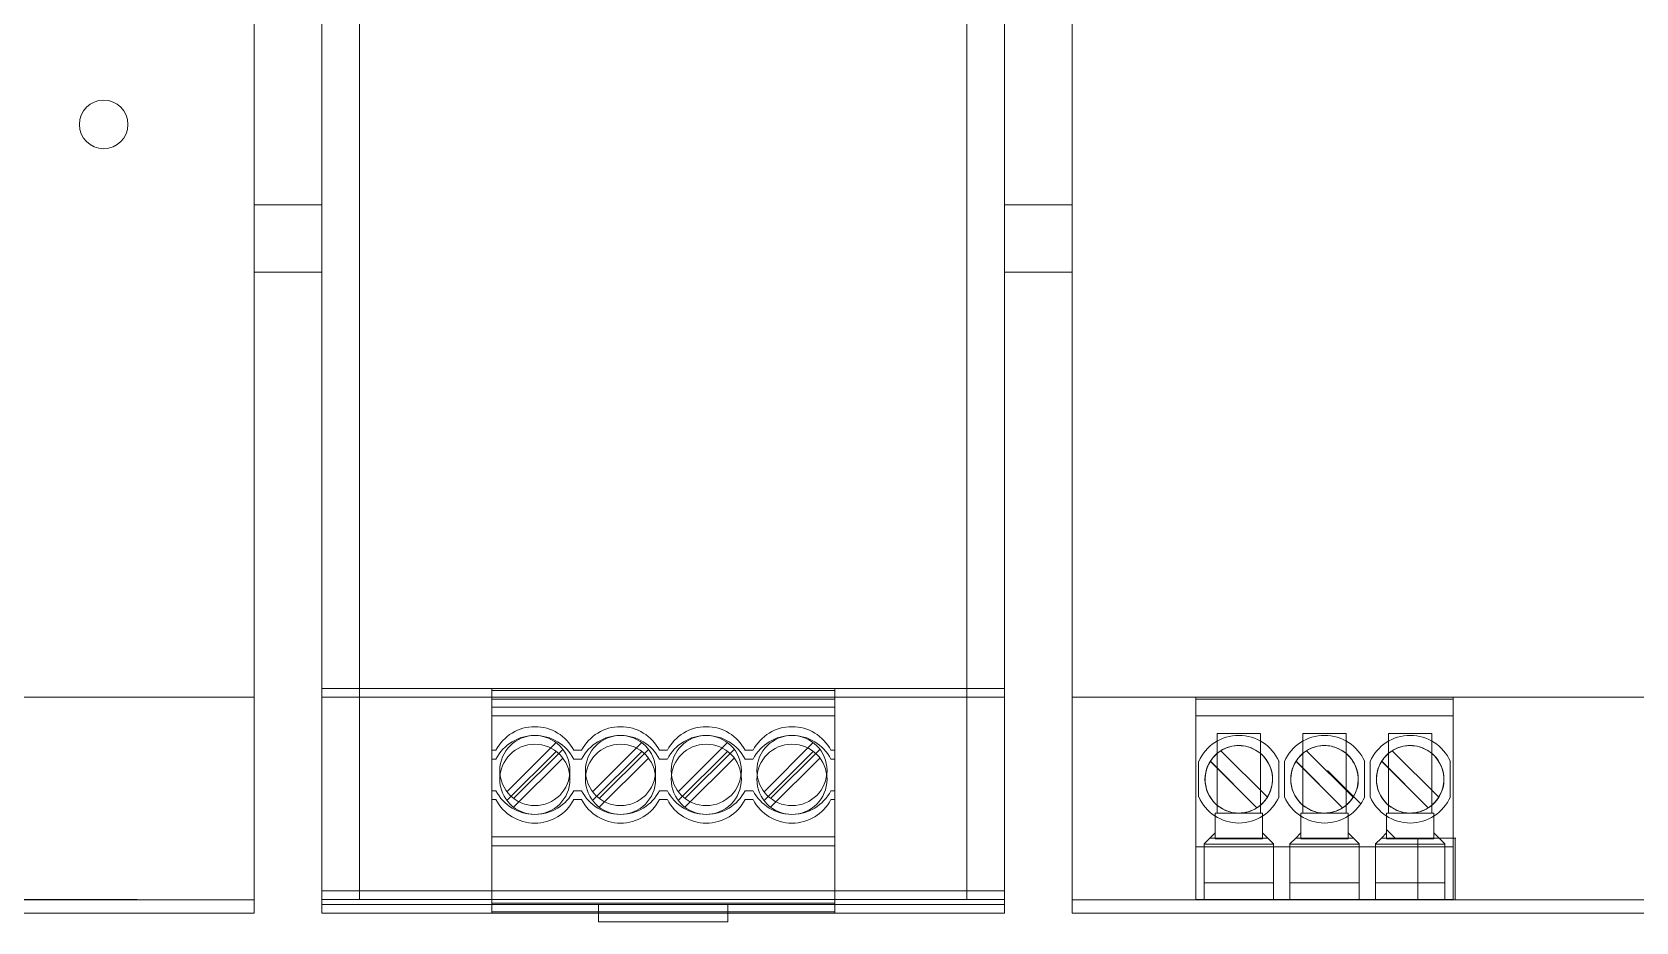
# Model space of a CAD drawing. Header units: millimetres. Extents: x 1359 to 3577, y 1333 to 3557.
# Drawn here: x 1693.1 to 1812, y 3145.9 to 3211.9 of the extents above; entities that cross this region are included whole.
import ezdxf

# ---------------------------------------------------------------- set-up
doc = ezdxf.new("R2010")
doc.units = ezdxf.units.MM
doc.layers.add('000-PI-Oprema', color=30, linetype='Continuous', lineweight=5)
doc.layers.add('000-SI-Oprema', color=30, linetype='Continuous', lineweight=0)
doc.layers.add('002-PI-Kabelska kanalica', color=150, linetype='Continuous')

# ---------------------------------------------------------------- blocks, each defined once
blk = doc.blocks.new('QUINT_DIODE')
at = {"layer": '000-PI-Oprema', "color": 0, "linetype": 'ByBlock', "lineweight": 0}
for p, q in [((-47.8, 1.65), (-47.8, 129.65)), ((-2.8, 1.65), (-2.8, 129.65)), ((-47.8, 1), (-47.8, 129)), ((-2.8, 1), (-2.8, 129)), ((-50.6, 120.65), (-50.6, 16.65)), ((0, 16.65), (0, 120.65)), ((0, 16.65), (0, 120.65)), ((-50.6, 120), (-50.6, 16)), ((0, 16), (0, 120)), ((-50.6, 16.65), (-50.6, 16.65)), ((0, 16.65), (-50.6, 16.65)), ((-50.6, 16.65), (-50.6, 16.65)), ((-50.6, 16.65), (-50.6, 0.65)), ((-37.99, 16.65), (-37.99, 16.65)), ((-37.99, 16.65), (-37.99, 16.5)), ((-12.59, 16.65), (-12.59, 16.65)), ((-12.59, 16.65), (-12.59, 16.5)), ((0, 16.65), (0, 16.65)), ((0, 0.65), (0, 16.65)), ((0, 16.65), (0, 16.65)), ((0, 0.65), (0, 16.65)), ((0, 16), (-50.6, 16)), ((-50.6, 16), (-50.6, 16)), ((-50.6, 16), (-50.6, 0)), ((-37.99, 16.5), (-37.99, 15.27)), ((-37.99, 16.5), (-12.59, 16.5)), ((-37.99, 16), (-37.99, 16)), ((-37.99, 16), (-37.99, 15.85)), ((-37.99, 15.85), (-37.99, 14.62)), ((-37.99, 15.85), (-12.59, 15.85)), ((-12.59, 16.5), (-12.59, 15.27)), ((-12.59, 16), (-12.59, 16)), ((-12.59, 16), (-12.59, 15.85)), ((-12.59, 15.85), (-12.59, 14.62)), ((0, 16), (0, 16)), ((0, 0), (0, 16)), ((-37.99, 15.27), (-37.99, 12.07)), ((-12.59, 15.27), (-37.99, 15.27)), ((-37.99, 14.62), (-37.99, 11.42)), ((-12.59, 14.62), (-37.99, 14.62)), ((-12.59, 15.27), (-12.59, 12.07)), ((-12.59, 14.62), (-12.59, 11.42)), ((-37.99, 12.07), (-37.99, 12.07)), ((-37.99, 12.07), (-37.7, 12.07)), ((-37.99, 12.07), (-37.99, 9.07)), ((-37.7, 12.07), (-37.7, 12.07)), ((-33.24, 12.64), (-36.88, 9)), ((-33.24, 11.99), (-36.88, 8.35)), ((-36.39, 8.5), (-32.75, 12.14)), ((-33.24, 12.64), (-33.24, 12.64)), ((-33.24, 11.99), (-33.24, 11.99)), ((-32.75, 12.14), (-32.75, 12.14)), ((-31.93, 12.07), (-31.93, 12.07)), ((-31.35, 12.07), (-31.93, 12.07)), ((-31.35, 12.07), (-31.35, 12.07)), ((-26.89, 12.64), (-30.53, 9)), ((-26.89, 11.99), (-30.53, 8.35)), ((-30.04, 8.5), (-26.4, 12.14)), ((-26.89, 12.64), (-26.89, 12.64)), ((-26.89, 11.99), (-26.89, 11.99)), ((-26.4, 12.14), (-26.4, 12.14)), ((-25, 12.07), (-25.58, 12.07)), ((-25.58, 12.07), (-25.58, 12.07)), ((-25, 12.07), (-25, 12.07)), ((-20.54, 12.64), (-24.18, 9)), ((-20.54, 11.99), (-24.18, 8.35)), ((-23.69, 8.5), (-20.05, 12.14)), ((-20.54, 12.64), (-20.54, 12.64)), ((-20.54, 11.99), (-20.54, 11.99)), ((-20.05, 12.14), (-20.05, 12.14)), ((-18.65, 12.07), (-19.23, 12.07)), ((-19.23, 12.07), (-19.23, 12.07)), ((-18.65, 12.07), (-18.65, 12.07)), ((-17.83, 9), (-14.19, 12.64)), ((-17.83, 8.35), (-14.19, 11.99)), ((-13.7, 12.14), (-17.34, 8.5)), ((-14.19, 12.64), (-14.19, 12.64)), ((-14.19, 11.99), (-14.19, 11.99)), ((-13.7, 12.14), (-13.7, 12.14)), ((-12.59, 12.07), (-12.88, 12.07)), ((-12.88, 12.07), (-12.88, 12.07)), ((-12.59, 12.07), (-12.59, 12.07)), ((-12.59, 12.07), (-12.59, 9.07)), ((-37.99, 11.42), (-37.99, 11.42)), ((-37.99, 11.42), (-37.7, 11.42)), ((-37.99, 11.42), (-37.99, 8.42)), ((-37.7, 11.42), (-37.7, 11.42)), ((-36.39, 7.85), (-32.75, 11.49)), ((-32.75, 11.49), (-32.75, 11.49)), ((-31.93, 11.42), (-31.93, 11.42)), ((-31.35, 11.42), (-31.93, 11.42)), ((-31.35, 11.42), (-31.35, 11.42)), ((-30.04, 7.85), (-26.4, 11.49)), ((-26.4, 11.49), (-26.4, 11.49)), ((-25, 11.42), (-25.58, 11.42)), ((-25.58, 11.42), (-25.58, 11.42)), ((-25, 11.42), (-25, 11.42)), ((-23.69, 7.85), (-20.05, 11.49)), ((-20.05, 11.49), (-20.05, 11.49)), ((-18.65, 11.42), (-19.23, 11.42)), ((-19.23, 11.42), (-19.23, 11.42)), ((-18.65, 11.42), (-18.65, 11.42)), ((-13.7, 11.49), (-17.34, 7.85)), ((-13.7, 11.49), (-13.7, 11.49)), ((-12.59, 11.42), (-12.88, 11.42)), ((-12.88, 11.42), (-12.88, 11.42)), ((-12.59, 11.42), (-12.59, 11.42)), ((-12.59, 11.42), (-12.59, 8.42)), ((-37.41, 10.57), (-37.41, 10.57)), ((-37.41, 9.92), (-37.41, 9.92)), ((-32.21, 10.57), (-32.21, 10.57)), ((-32.21, 9.92), (-32.21, 9.92)), ((-31.06, 10.57), (-31.06, 10.57)), ((-31.06, 9.92), (-31.06, 9.92)), ((-25.86, 10.57), (-25.86, 10.57)), ((-25.86, 9.92), (-25.86, 9.92)), ((-24.71, 10.57), (-24.71, 10.57)), ((-24.71, 9.92), (-24.71, 9.92)), ((-19.51, 10.57), (-19.51, 10.57)), ((-19.51, 9.92), (-19.51, 9.92)), ((-18.36, 10.57), (-18.36, 10.57)), ((-18.36, 9.92), (-18.36, 9.92)), ((-13.16, 10.57), (-13.16, 10.57)), ((-13.16, 9.92), (-13.16, 9.92)), ((-37.99, 9.07), (-37.99, 5.65)), ((-37.99, 9.07), (-37.99, 9.07)), ((-37.99, 9.07), (-37.7, 9.07)), ((-37.99, 8.42), (-37.99, 5)), ((-37.99, 8.42), (-37.99, 8.42)), ((-37.99, 8.42), (-37.7, 8.42)), ((-37.7, 9.07), (-37.7, 9.07)), ((-37.7, 8.42), (-37.7, 8.42)), ((-36.88, 9), (-36.88, 9)), ((-36.88, 8.35), (-36.88, 8.35)), ((-36.39, 8.5), (-36.39, 8.5)), ((-31.93, 9.07), (-31.93, 9.07)), ((-31.35, 9.07), (-31.93, 9.07)), ((-31.93, 8.42), (-31.93, 8.42)), ((-31.35, 8.42), (-31.93, 8.42)), ((-31.35, 9.07), (-31.35, 9.07)), ((-31.35, 8.42), (-31.35, 8.42)), ((-30.53, 9), (-30.53, 9)), ((-30.53, 8.35), (-30.53, 8.35)), ((-30.04, 8.5), (-30.04, 8.5)), ((-25, 9.07), (-25.58, 9.07)), ((-25.58, 9.07), (-25.58, 9.07)), ((-25, 8.42), (-25.58, 8.42)), ((-25.58, 8.42), (-25.58, 8.42)), ((-25, 9.07), (-25, 9.07)), ((-25, 8.42), (-25, 8.42)), ((-24.18, 9), (-24.18, 9)), ((-24.18, 8.35), (-24.18, 8.35)), ((-23.69, 8.5), (-23.69, 8.5)), ((-18.65, 9.07), (-19.23, 9.07)), ((-19.23, 9.07), (-19.23, 9.07)), ((-18.65, 8.42), (-19.23, 8.42)), ((-19.23, 8.42), (-19.23, 8.42)), ((-18.65, 9.07), (-18.65, 9.07)), ((-18.65, 8.42), (-18.65, 8.42)), ((-17.83, 9), (-17.83, 9)), ((-17.83, 8.35), (-17.83, 8.35)), ((-17.34, 8.5), (-17.34, 8.5)), ((-12.59, 9.07), (-12.88, 9.07)), ((-12.88, 9.07), (-12.88, 9.07)), ((-12.59, 8.42), (-12.88, 8.42)), ((-12.88, 8.42), (-12.88, 8.42)), ((-12.59, 9.07), (-12.59, 9.07)), ((-12.59, 9.07), (-12.59, 5.65)), ((-12.59, 8.42), (-12.59, 8.42)), ((-12.59, 8.42), (-12.59, 5)), ((-36.39, 7.85), (-36.39, 7.85)), ((-30.04, 7.85), (-30.04, 7.85)), ((-23.69, 7.85), (-23.69, 7.85)), ((-17.34, 7.85), (-17.34, 7.85)), ((-37.99, 5.65), (-37.99, 0.75)), ((-37.99, 5.65), (-37.99, 5.65)), ((-37.99, 5.65), (-12.59, 5.65)), ((-37.99, 5), (-37.99, 0.1)), ((-37.99, 5), (-37.99, 5)), ((-37.99, 5), (-12.59, 5)), ((-37.51, 5.65), (-37.51, 5.65)), ((-37.51, 5), (-37.51, 5)), ((-32.11, 5.65), (-32.11, 5.65)), ((-32.11, 5), (-32.11, 5)), ((-31.16, 5.65), (-31.16, 5.65)), ((-31.16, 5), (-31.16, 5)), ((-25.76, 5.65), (-25.76, 5.65)), ((-25.76, 5), (-25.76, 5)), ((-24.81, 5.65), (-24.81, 5.65)), ((-24.81, 5), (-24.81, 5)), ((-19.41, 5.65), (-19.41, 5.65)), ((-19.41, 5), (-19.41, 5)), ((-18.46, 5.65), (-18.46, 5.65)), ((-18.46, 5), (-18.46, 5)), ((-13.06, 5.65), (-13.06, 5.65)), ((-13.06, 5), (-13.06, 5)), ((-12.59, 5.65), (-12.59, 5.65)), ((-12.59, 0.75), (-12.59, 5.65)), ((-12.59, 5), (-12.59, 5)), ((-12.59, 0.1), (-12.59, 5)), ((-50.6, 1.65), (-50.6, 1.65)), ((-47.8, 1.65), (-50.6, 1.65)), ((-50.6, 1.65), (-50.6, 1.65)), ((-37.05, 1.65), (-47.8, 1.65)), ((-47.8, 1.65), (-47.8, 1.65)), ((-47.8, 1.65), (-47.8, 1.65)), ((-47.8, 1.65), (-47.8, 1.65)), ((-47.8, 1.65), (-47.8, 1.65)), ((-40.8, 1.65), (-40.8, 1.65)), ((-38.55, 1.65), (-38.55, 1.65)), ((-34.55, 1.65), (-37.05, 1.65)), ((-37.05, 1.65), (-37.05, 1.65)), ((-37.05, 1.65), (-37.05, 1.65)), ((-37.05, 1.65), (-37.05, 1.65)), ((-34.55, 1.65), (-34.55, 1.65)), ((-34.55, 1.65), (-34.22, 1.65)), ((-34.55, 1.65), (-34.55, 1.65)), ((-34.55, 1.65), (-34.55, 1.65)), ((-34.22, 1.65), (-34.05, 1.65)), ((-32.85, 1.65), (-34.05, 1.65)), ((-32.85, 1.65), (-32.7, 1.65)), ((-32.8, 1.65), (-32.8, 1.65)), ((-32.15, 1.65), (-32.7, 1.65)), ((-18.45, 1.65), (-32.15, 1.65)), ((-32.15, 1.65), (-32.15, 1.65)), ((-26.55, 1.65), (-26.55, 1.65)), ((-24.05, 1.65), (-24.05, 1.65)), ((-17.89, 1.65), (-18.45, 1.65)), ((-18.45, 1.65), (-18.45, 1.65)), ((-17.89, 1.65), (-17.75, 1.65)), ((-17.8, 1.65), (-17.8, 1.65)), ((-16.55, 1.65), (-17.75, 1.65)), ((-16.55, 1.65), (-16.38, 1.65)), ((-16.38, 1.65), (-16.05, 1.65)), ((-13.55, 1.65), (-16.05, 1.65)), ((-16.05, 1.65), (-16.05, 1.65)), ((-16.05, 1.65), (-16.05, 1.65)), ((-16.05, 1.65), (-16.05, 1.65)), ((-2.8, 1.65), (-13.55, 1.65)), ((-13.55, 1.65), (-13.55, 1.65)), ((-13.55, 1.65), (-13.55, 1.65)), ((-13.55, 1.65), (-13.55, 1.65)), ((-12.05, 1.65), (-12.05, 1.65)), ((-9.8, 1.65), (-9.8, 1.65)), ((0, 1.65), (-2.8, 1.65)), ((-2.8, 1.65), (-2.8, 1.65)), ((-2.8, 1.65), (-2.8, 1.65)), ((-2.8, 1.65), (-2.8, 1.65)), ((-2.8, 1.65), (-2.8, 1.65)), ((0, 1.65), (0, 1.65)), ((0, 1.65), (0, 1.65)), ((-47.8, 1), (-50.6, 1)), ((-50.6, 1), (-50.6, 1)), ((-37.99, 0.65), (-50.6, 0.65)), ((-50.6, 0.65), (-50.6, 0.65)), ((-37.99, 0), (-50.6, 0)), ((-50.6, 0), (-50.6, 0)), ((-37.05, 1), (-47.8, 1)), ((-47.8, 1), (-47.8, 1)), ((-47.8, 1), (-47.8, 1)), ((-47.8, 1), (-47.8, 1)), ((-47.8, 1), (-47.8, 1)), ((-40.8, 1), (-40.8, 1)), ((-38.55, 1), (-38.55, 1)), ((-37.99, 0.75), (-37.99, 0.65)), ((-37.99, 0.75), (-37.99, 0.65)), ((-37.99, 0.75), (-37.99, 0.75)), ((-37.99, 0.75), (-37.99, 0.75)), ((-12.59, 0.75), (-37.99, 0.75)), ((-37.99, 0.65), (-37.99, 0.65)), ((-30.1, 0.65), (-37.99, 0.65)), ((-37.99, 0.65), (-37.99, 0.65)), ((-12.59, 0.65), (-37.99, 0.65)), ((-37.99, 0.1), (-37.99, 0)), ((-37.99, 0.1), (-37.99, 0.1)), ((-37.99, 0.1), (-37.99, 0.1)), ((-12.59, 0.1), (-37.99, 0.1)), ((-37.99, 0), (-37.99, 0)), ((-12.59, 0), (-37.99, 0)), ((-37.51, 0.75), (-37.51, 0.75)), ((-37.51, 0.75), (-37.51, 0.75)), ((-37.51, 0.1), (-37.51, 0.1)), ((-37.39, 0.75), (-37.39, 0.75)), ((-37.39, 0.75), (-37.39, 0.75)), ((-37.39, 0.1), (-37.39, 0.1)), ((-37.39, 0.1), (-37.39, 0.1)), ((-34.55, 1), (-37.05, 1)), ((-37.05, 1), (-37.05, 1)), ((-37.05, 1), (-37.05, 1)), ((-37.05, 1), (-37.05, 1)), ((-34.94, 0.65), (-34.94, 0.65)), ((-34.94, 0.65), (-34.94, 0.65)), ((-34.94, 0), (-34.94, 0)), ((-34.55, 1), (-34.55, 1)), ((-34.55, 1), (-34.22, 1)), ((-34.55, 1), (-34.55, 1)), ((-34.55, 1), (-34.55, 1)), ((-34.22, 1), (-34.05, 1)), ((-32.85, 1), (-34.05, 1)), ((-33.52, 0.65), (-33.52, 0.65)), ((-33.52, 0.65), (-33.52, 0.65)), ((-33.52, 0), (-33.52, 0)), ((-32.85, 1), (-32.7, 1)), ((-32.8, 1), (-32.8, 1)), ((-32.15, 1), (-32.7, 1)), ((-32.24, 0.75), (-32.24, 0.75)), ((-32.24, 0.75), (-32.24, 0.75)), ((-32.24, 0.1), (-32.24, 0.1)), ((-32.24, 0.1), (-32.24, 0.1)), ((-18.45, 1), (-32.15, 1)), ((-32.15, 1), (-32.15, 1)), ((-32.11, 0.75), (-32.11, 0.75)), ((-32.11, 0.75), (-32.11, 0.75)), ((-32.11, 0.1), (-32.11, 0.1)), ((-31.8, 0.65), (-31.8, 0.65)), ((-31.8, 0.65), (-31.8, 0.65)), ((-31.8, 0), (-31.8, 0)), ((-31.16, 0.75), (-31.16, 0.75)), ((-31.16, 0.75), (-31.16, 0.75)), ((-31.16, 0.1), (-31.16, 0.1)), ((-31.04, 0.75), (-31.04, 0.75)), ((-31.04, 0.75), (-31.04, 0.75)), ((-31.04, 0.1), (-31.04, 0.1)), ((-31.04, 0.1), (-31.04, 0.1)), ((-30.1, 0.65), (-30.1, 0)), ((-30.1, 0.65), (-30.1, 0)), ((-30.1, 0), (-30.1, -0.65)), ((-30.1, 0), (-30.1, 0)), ((-30.1, 0), (-20.5, 0)), ((-30.1, 0), (-30.1, 0)), ((-30.1, 0), (-20.5, 0)), ((-26.55, 1), (-26.55, 1)), ((-25.89, 0.75), (-25.89, 0.75)), ((-25.89, 0.75), (-25.89, 0.75)), ((-25.89, 0.1), (-25.89, 0.1)), ((-25.89, 0.1), (-25.89, 0.1)), ((-25.76, 0.75), (-25.76, 0.75)), ((-25.76, 0.75), (-25.76, 0.75)), ((-25.76, 0.1), (-25.76, 0.1)), ((-24.81, 0.75), (-24.81, 0.75)), ((-24.81, 0.75), (-24.81, 0.75)), ((-24.81, 0.1), (-24.81, 0.1)), ((-24.69, 0.75), (-24.69, 0.75)), ((-24.69, 0.75), (-24.69, 0.75)), ((-24.69, 0.1), (-24.69, 0.1)), ((-24.69, 0.1), (-24.69, 0.1)), ((-24.05, 1), (-24.05, 1)), ((-12.59, 0.65), (-20.5, 0.65)), ((-20.5, 0), (-20.5, 0.65)), ((-20.5, 0), (-20.5, 0.65)), ((-20.5, -0.65), (-20.5, 0)), ((-20.5, 0), (-20.5, 0)), ((-20.5, 0), (-20.5, 0)), ((-19.54, 0.75), (-19.54, 0.75)), ((-19.54, 0.75), (-19.54, 0.75)), ((-19.54, 0.1), (-19.54, 0.1)), ((-19.54, 0.1), (-19.54, 0.1)), ((-19.41, 0.75), (-19.41, 0.75)), ((-19.41, 0.75), (-19.41, 0.75)), ((-19.41, 0.1), (-19.41, 0.1)), ((-18.8, 0.65), (-18.8, 0.65)), ((-18.8, 0.65), (-18.8, 0.65)), ((-18.8, 0), (-18.8, 0)), ((-18.46, 0.75), (-18.46, 0.75)), ((-18.46, 0.75), (-18.46, 0.75)), ((-18.46, 0.1), (-18.46, 0.1)), ((-17.89, 1), (-18.45, 1)), ((-18.45, 1), (-18.45, 1)), ((-18.34, 0.75), (-18.34, 0.75)), ((-18.34, 0.75), (-18.34, 0.75)), ((-18.34, 0.1), (-18.34, 0.1)), ((-18.34, 0.1), (-18.34, 0.1)), ((-17.89, 1), (-17.75, 1)), ((-17.8, 1), (-17.8, 1)), ((-16.55, 1), (-17.75, 1)), ((-17.08, 0.65), (-17.08, 0.65)), ((-17.08, 0.65), (-17.08, 0.65)), ((-17.08, 0), (-17.08, 0)), ((-16.55, 1), (-16.38, 1)), ((-16.38, 1), (-16.05, 1)), ((-13.55, 1), (-16.05, 1)), ((-16.05, 1), (-16.05, 1)), ((-16.05, 1), (-16.05, 1)), ((-16.05, 1), (-16.05, 1)), ((-15.66, 0.65), (-15.66, 0.65)), ((-15.66, 0.65), (-15.66, 0.65)), ((-15.66, 0), (-15.66, 0)), ((-2.8, 1), (-13.55, 1)), ((-13.55, 1), (-13.55, 1)), ((-13.55, 1), (-13.55, 1)), ((-13.55, 1), (-13.55, 1)), ((-13.19, 0.75), (-13.19, 0.75)), ((-13.19, 0.75), (-13.19, 0.75)), ((-13.19, 0.1), (-13.19, 0.1)), ((-13.19, 0.1), (-13.19, 0.1)), ((-13.06, 0.75), (-13.06, 0.75)), ((-13.06, 0.75), (-13.06, 0.75)), ((-13.06, 0.1), (-13.06, 0.1)), ((-12.59, 0.75), (-12.59, 0.75)), ((-12.59, 0.75), (-12.59, 0.75)), ((-12.59, 0.75), (-12.59, 0.65)), ((-12.59, 0.65), (-12.59, 0.65)), ((0, 0.65), (-12.59, 0.65)), ((-12.59, 0.65), (-12.59, 0.65)), ((0, 0.65), (-12.59, 0.65)), ((-12.59, 0.1), (-12.59, 0.1)), ((-12.59, 0.1), (-12.59, 0.1)), ((-12.59, 0.1), (-12.59, 0)), ((-12.59, 0), (-12.59, 0)), ((0, 0), (-12.59, 0)), ((-12.05, 1), (-12.05, 1)), ((-9.8, 1), (-9.8, 1)), ((0, 1), (-2.8, 1)), ((-2.8, 1), (-2.8, 1)), ((-2.8, 1), (-2.8, 1)), ((-2.8, 1), (-2.8, 1)), ((-2.8, 1), (-2.8, 1)), ((0, 1), (0, 1)), ((0, 0.65), (0, 0.65)), ((0, 0.65), (0, 0.65)), ((0, 0), (0, 0)), ((-30.1, -0.65), (-30.1, -0.65)), ((-30.1, -0.65), (-20.5, -0.65)), ((-20.5, -0.65), (-20.5, -0.65))]:
    blk.add_line(p, q, dxfattribs=at)
blk.add_lwpolyline([(-37.99, 0.65), (-50.6, 0.65), (-50.6, 0.65), (-50.6, 16.65), (-50.6, 120.65), (-50.6, 120.65), (-50.6, 130.65), (-46.5, 130.65), (-4.3, 130.65), (0, 130.65)], dxfattribs=at)
for points in [[(-37.99, 0.75), (-37.99, 0.75)], [(-37.39, 0.75), (-37.39, 0.75)], [(-32.24, 0.75), (-32.24, 0.75)], [(-31.04, 0.75), (-31.04, 0.75)], [(-25.89, 0.75), (-25.89, 0.75)], [(-24.69, 0.75), (-24.69, 0.75)], [(-19.54, 0.75), (-19.54, 0.75)], [(-18.34, 0.75), (-18.34, 0.75)], [(-13.19, 0.75), (-13.19, 0.75)], [(-12.59, 0.75), (-12.59, 0.75)]]:
    blk.add_lwpolyline(points, close=True, dxfattribs=at)
for centre, radius, start, end in [((-34.81, 10.57), 3.25, 27.4864, 152.5136), ((-34.81, 9.92), 3.25, 27.4864, 152.5136), ((-34.81, 10.57), 2.6, 0, 180), ((-28.46, 10.57), 3.25, 27.4864, 152.5136), ((-28.46, 9.92), 3.25, 27.4864, 152.5136), ((-28.46, 10.57), 2.6, 0, 180), ((-22.11, 10.57), 3.25, 27.4864, 152.5136), ((-22.11, 9.92), 3.25, 27.4864, 152.5136), ((-22.11, 10.57), 2.6, 0, 180), ((-15.76, 10.57), 3.25, 27.4864, 152.5136), ((-15.76, 9.92), 3.25, 27.4864, 152.5136), ((-15.76, 10.57), 2.6, 0, 180), ((-34.81, 9.92), 2.6, 0, 180), ((-28.46, 9.92), 2.6, 0, 180), ((-22.11, 9.92), 2.6, 0, 180), ((-15.76, 9.92), 2.6, 0, 180), ((-34.81, 10.57), 2.6, 180, 0), ((-34.81, 9.92), 2.6, 180, 0), ((-28.46, 10.57), 2.6, 180, 0), ((-28.46, 9.92), 2.6, 180, 0), ((-22.11, 10.57), 2.6, 180, 0), ((-22.11, 9.92), 2.6, 180, 0), ((-15.76, 10.57), 2.6, 180, 0), ((-15.76, 9.92), 2.6, 180, 0), ((-34.81, 10.57), 3.25, 207.4864, 332.5136), ((-34.81, 9.92), 3.25, 207.4864, 332.5136), ((-28.46, 10.57), 3.25, 207.4864, 332.5136), ((-28.46, 9.92), 3.25, 207.4864, 332.5136), ((-22.11, 10.57), 3.25, 207.4864, 332.5136), ((-22.11, 9.92), 3.25, 207.4864, 332.5136), ((-15.76, 10.57), 3.25, 207.4864, 332.5136), ((-15.76, 9.92), 3.25, 207.4864, 332.5136)]:
    blk.add_arc(centre, radius, start, end, dxfattribs=at)
blk = doc.blocks.new('PXC.2866776')
at = {"layer": '000-PI-Oprema', "color": 0, "linetype": 'ByBlock', "lineweight": 0}
for p, q in [((48027.91, 24973.75), (48027.91, 24869.75)), ((48014.95, 24912.2), (48014.95, 24912.2)), ((48018.55, 24912.2), (48018.55, 24912.2)), ((47937.91, 24869.75), (47937.91, 24853.75)), ((47937.91, 24869.75), (47937.91, 24869.75)), ((47937.91, 24869.75), (48027.91, 24869.75)), ((47947.09, 24869.75), (47947.09, 24869.75)), ((47947.09, 24869.75), (47947.09, 24869.61)), ((47947.09, 24869.61), (47947.09, 24869.61)), ((47947.09, 24869.61), (47947.09, 24869.61)), ((47947.09, 24868.38), (47947.09, 24869.61)), ((47947.09, 24869.61), (47966.14, 24869.61)), ((47966.14, 24869.75), (47966.14, 24869.75)), ((47966.14, 24869.61), (47966.14, 24869.75)), ((47966.14, 24869.61), (47966.14, 24869.61)), ((47966.14, 24869.61), (47966.14, 24869.61)), ((47966.14, 24869.61), (47966.14, 24868.38)), ((47969.31, 24869.75), (47969.31, 24869.75)), ((47975.31, 24869.75), (47975.31, 24869.75)), ((47978.31, 24869.75), (47978.31, 24869.75)), ((48027.91, 24869.75), (48027.91, 24853.75)), ((48027.91, 24869.75), (48027.91, 24869.75)), ((47947.09, 24858.66), (47947.09, 24868.38)), ((47966.14, 24868.38), (47947.09, 24868.38)), ((47966.14, 24868.38), (47966.14, 24858.66)), ((47948.67, 24867.06), (47948.67, 24867.06)), ((47948.67, 24867.06), (47948.67, 24861.17)), ((47951.87, 24867.06), (47948.67, 24867.06)), ((47950.26, 24866.17), (47950.27, 24866.17)), ((47950.94, 24866.08), (47950.94, 24866.08)), ((47951.87, 24867.06), (47951.87, 24867.06)), ((47951.87, 24867.06), (47951.87, 24861.17)), ((47955.02, 24867.06), (47955.02, 24867.06)), ((47958.22, 24867.06), (47955.02, 24867.06)), ((47955.02, 24867.06), (47955.02, 24861.17)), ((47956.61, 24866.17), (47956.62, 24866.17)), ((47958.22, 24867.06), (47958.22, 24861.17)), ((47958.22, 24867.06), (47958.22, 24867.06)), ((47961.37, 24867.06), (47961.37, 24867.06)), ((47964.57, 24867.06), (47961.37, 24867.06)), ((47961.37, 24867.06), (47961.37, 24861.17)), ((47962.96, 24866.17), (47962.97, 24866.17)), ((47963.64, 24866.08), (47963.64, 24866.08)), ((47964.57, 24867.06), (47964.57, 24861.17)), ((47964.57, 24867.06), (47964.57, 24867.06)), ((47947.29, 24864.98), (47947.29, 24862.37)), ((47947.29, 24864.98), (47947.29, 24864.98)), ((47948.15, 24865.01), (47948.16, 24865.01)), ((47951.6, 24861.56), (47948.15, 24865.01)), ((47951.6, 24861.56), (47948.16, 24865.01)), ((47952.38, 24862.34), (47948.93, 24865.78)), ((47948.93, 24865.78), (47952.38, 24862.34)), ((47948.93, 24865.78), (47948.93, 24865.78)), ((47951.22, 24865.98), (47951.22, 24865.98)), ((47953.24, 24864.98), (47953.24, 24864.98)), ((47953.24, 24862.37), (47953.24, 24864.98)), ((47953.64, 24864.98), (47953.64, 24862.37)), ((47953.64, 24864.98), (47953.64, 24864.98)), ((47954.5, 24865.01), (47954.51, 24865.01)), ((47957.95, 24861.56), (47954.5, 24865.01)), ((47957.95, 24861.56), (47954.51, 24865.01)), ((47955.28, 24865.78), (47955.28, 24865.78)), ((47955.28, 24865.78), (47958.73, 24862.34)), ((47955.28, 24865.78), (47958.73, 24862.34)), ((47957.57, 24865.98), (47957.57, 24865.98)), ((47959.59, 24864.98), (47959.59, 24864.98)), ((47959.59, 24862.37), (47959.59, 24864.98)), ((47959.99, 24864.98), (47959.99, 24864.98)), ((47959.99, 24864.98), (47959.99, 24862.37)), ((47960.85, 24865.01), (47960.86, 24865.01)), ((47964.3, 24861.56), (47960.85, 24865.01)), ((47964.3, 24861.56), (47960.86, 24865.01)), ((47961.63, 24865.78), (47961.63, 24865.78)), ((47961.63, 24865.78), (47965.08, 24862.34)), ((47961.63, 24865.78), (47965.08, 24862.34)), ((47963.92, 24865.98), (47963.92, 24865.98)), ((47965.94, 24864.98), (47965.94, 24864.98)), ((47965.94, 24862.37), (47965.94, 24864.98)), ((47956.85, 24864.32), (47956.85, 24864.32)), ((47956.85, 24864.32), (47959.31, 24861.86)), ((47947.29, 24862.37), (47947.29, 24862.37)), ((47949.27, 24861.38), (47949.27, 24861.38)), ((47949.59, 24861.27), (47949.59, 24861.26)), ((47951.6, 24861.56), (47951.6, 24861.56)), ((47951.6, 24861.56), (47951.6, 24861.56)), ((47951.6, 24861.56), (47951.6, 24861.56)), ((47952.38, 24862.34), (47952.38, 24862.34)), ((47952.38, 24862.34), (47952.38, 24862.34)), ((47953.24, 24862.37), (47953.24, 24862.37)), ((47953.64, 24862.37), (47953.64, 24862.37)), ((47955.62, 24861.38), (47955.62, 24861.38)), ((47955.94, 24861.27), (47955.94, 24861.26)), ((47957.95, 24861.56), (47957.95, 24861.56)), ((47957.95, 24861.56), (47957.95, 24861.56)), ((47957.95, 24861.56), (47957.95, 24861.56)), ((47958.73, 24862.34), (47958.73, 24862.34)), ((47958.73, 24862.34), (47958.73, 24862.34)), ((47959.59, 24862.37), (47959.59, 24862.37)), ((47959.99, 24862.37), (47959.99, 24862.37)), ((47961.97, 24861.38), (47961.97, 24861.38)), ((47962.29, 24861.27), (47962.29, 24861.26)), ((47964.3, 24861.56), (47964.3, 24861.56)), ((47964.3, 24861.56), (47964.3, 24861.56)), ((47964.3, 24861.56), (47964.3, 24861.56)), ((47965.08, 24862.34), (47965.08, 24862.34)), ((47965.08, 24862.34), (47965.08, 24862.34)), ((47965.94, 24862.37), (47965.94, 24862.37)), ((47948.52, 24861.17), (47948.52, 24861.17)), ((47952.02, 24861.17), (47948.52, 24861.17)), ((47948.52, 24859.71), (47948.52, 24861.17)), ((47948.67, 24861.17), (47948.67, 24861.17)), ((47950.26, 24861.17), (47950.27, 24861.17)), ((47951.87, 24861.17), (47951.87, 24861.17)), ((47952.02, 24861.17), (47952.02, 24861.17)), ((47952.02, 24861.17), (47952.02, 24859.71)), ((47954.87, 24859.71), (47954.87, 24861.17)), ((47954.87, 24861.17), (47958.37, 24861.17)), ((47954.87, 24861.17), (47954.87, 24861.17)), ((47955.02, 24861.17), (47955.02, 24861.17)), ((47956.61, 24861.17), (47956.62, 24861.17)), ((47958.22, 24861.17), (47958.22, 24861.17)), ((47958.37, 24861.17), (47958.37, 24859.71)), ((47958.37, 24861.17), (47958.37, 24861.17)), ((47961.22, 24859.71), (47961.22, 24861.17)), ((47961.22, 24861.17), (47964.72, 24861.17)), ((47961.22, 24861.17), (47961.22, 24861.17)), ((47961.37, 24861.17), (47961.37, 24861.17)), ((47962.96, 24861.17), (47962.97, 24861.17)), ((47964.57, 24861.17), (47964.57, 24861.17)), ((47964.72, 24861.17), (47964.72, 24859.71)), ((47964.72, 24861.17), (47964.72, 24861.17)), ((47948.13, 24859.32), (47947.69, 24858.88)), ((47947.69, 24858.88), (47947.69, 24858.87)), ((47947.69, 24858.88), (47947.69, 24858.88)), ((47948.52, 24859.71), (47948.13, 24859.32)), ((47948.13, 24859.32), (47952.41, 24859.32)), ((47948.52, 24859.26), (47948.52, 24859.71)), ((47948.52, 24859.71), (47948.52, 24859.71)), ((47948.52, 24859.26), (47952.02, 24859.26)), ((47952.02, 24859.71), (47952.41, 24859.32)), ((47952.02, 24859.26), (47952.02, 24859.71)), ((47952.02, 24859.71), (47952.02, 24859.71)), ((47952.41, 24859.32), (47952.84, 24858.88)), ((47952.84, 24858.88), (47952.84, 24858.88)), ((47952.84, 24858.88), (47952.84, 24858.87)), ((47954.48, 24859.32), (47954.04, 24858.88)), ((47954.04, 24858.88), (47954.04, 24858.88)), ((47954.04, 24858.88), (47954.04, 24858.87)), ((47954.87, 24859.71), (47954.48, 24859.32)), ((47954.48, 24859.32), (47958.76, 24859.32)), ((47954.87, 24859.71), (47954.87, 24859.71)), ((47954.87, 24859.26), (47954.87, 24859.71)), ((47954.87, 24859.26), (47958.37, 24859.26)), ((47958.37, 24859.71), (47958.76, 24859.32)), ((47958.37, 24859.71), (47958.37, 24859.71)), ((47958.37, 24859.26), (47958.37, 24859.71)), ((47958.76, 24859.32), (47959.19, 24858.88)), ((47959.19, 24858.88), (47959.19, 24858.87)), ((47959.19, 24858.88), (47959.19, 24858.88)), ((47960.83, 24859.32), (47960.39, 24858.88)), ((47960.39, 24858.88), (47960.39, 24858.88)), ((47960.39, 24858.88), (47960.39, 24858.87)), ((47961.22, 24859.71), (47960.83, 24859.32)), ((47960.83, 24859.32), (47965.11, 24859.32)), ((47961.22, 24859.95), (47961.85, 24859.32)), ((47961.22, 24859.71), (47961.22, 24859.71)), ((47961.22, 24859.26), (47961.22, 24859.71)), ((47961.22, 24859.26), (47964.72, 24859.26)), ((47961.85, 24859.32), (47963.53, 24859.32)), ((47961.85, 24859.32), (47961.85, 24859.32)), ((47963.53, 24854.75), (47963.53, 24859.32)), ((47966.3, 24859.32), (47963.53, 24859.32)), ((47964.72, 24859.71), (47965.11, 24859.32)), ((47964.72, 24859.71), (47964.72, 24859.71)), ((47964.72, 24859.26), (47964.72, 24859.71)), ((47965.11, 24859.32), (47965.54, 24858.88)), ((47965.54, 24858.88), (47965.54, 24858.88)), ((47965.54, 24858.88), (47965.54, 24858.87)), ((47966.3, 24859.32), (47966.3, 24854.75)), ((47966.3, 24859.32), (47966.35, 24859.32)), ((47966.35, 24859.32), (47966.35, 24859.32)), ((47947.09, 24854.75), (47947.09, 24858.66)), ((47947.09, 24858.66), (47947.09, 24858.66)), ((47947.09, 24858.66), (47966.14, 24858.66)), ((47947.69, 24858.87), (47952.84, 24858.87)), ((47947.69, 24858.87), (47947.69, 24854.75)), ((47952.84, 24858.87), (47952.84, 24854.75)), ((47954.04, 24858.87), (47954.04, 24854.75)), ((47954.04, 24858.87), (47959.19, 24858.87)), ((47959.19, 24858.87), (47959.19, 24854.75)), ((47960.39, 24858.87), (47960.39, 24854.75)), ((47960.39, 24858.87), (47965.54, 24858.87)), ((47965.54, 24858.87), (47965.54, 24854.75)), ((47966.14, 24858.66), (47966.14, 24858.66)), ((47966.14, 24858.66), (47966.14, 24854.75)), ((47952.84, 24856.01), (47947.69, 24856.01)), ((47959.19, 24856.01), (47954.04, 24856.01)), ((47965.54, 24856.01), (47960.39, 24856.01)), ((47937.91, 24854.75), (47937.91, 24854.75)), ((47937.91, 24854.75), (48027.91, 24854.75)), ((47947.09, 24854.76), (47947.09, 24854.75)), ((47966.14, 24854.76), (47947.09, 24854.76)), ((47947.09, 24854.76), (47947.09, 24854.76)), ((47966.14, 24854.75), (47966.14, 24854.76)), ((47966.14, 24854.76), (47966.14, 24854.76)), ((47987.49, 24854.76), (48019.24, 24854.76)), ((48027.91, 24853.75), (47937.91, 24853.75))]:
    blk.add_line(p, q, dxfattribs=at)
for centre, radius, start, end in [((48016.75, 24912.2), 1.8, 0, 180), ((48016.75, 24912.2), 1.8, 180, 0), ((47950.27, 24863.68), 3.25, 90, 156.2604), ((47950.26, 24863.67), 2.5, 90, 270), ((47950.26, 24863.67), 2.5, 74.3479, 90), ((47950.27, 24863.68), 3.25, 23.7396, 90), ((47950.26, 24863.67), 2.5, 66.5218, 74.3479), ((47956.62, 24863.68), 3.25, 90, 156.2604), ((47956.61, 24863.67), 2.5, 90, 270), ((47956.61, 24863.67), 2.5, 66.5218, 90), ((47956.62, 24863.68), 3.25, 23.7396, 90), ((47962.97, 24863.68), 3.25, 90, 156.2604), ((47962.96, 24863.67), 2.5, 90, 270), ((47962.96, 24863.67), 2.5, 74.3479, 90), ((47962.97, 24863.68), 3.25, 23.7396, 90), ((47962.96, 24863.67), 2.5, 66.5218, 74.3479), ((47950.26, 24863.67), 2.5, 302.291, 66.5218), ((47956.61, 24863.67), 2.5, 270, 66.5218), ((47962.96, 24863.67), 2.5, 302.291, 66.5218), ((47950.27, 24863.68), 3.25, 203.7396, 270), ((47950.26, 24863.67), 2.5, 270, 302.291), ((47950.27, 24863.68), 3.25, 270, 336.2604), ((47956.62, 24863.68), 3.25, 203.7396, 270), ((47956.62, 24863.68), 3.25, 270, 336.2604), ((47962.97, 24863.68), 3.25, 203.7396, 270), ((47962.96, 24863.67), 2.5, 270, 302.291), ((47962.97, 24863.68), 3.25, 270, 336.2604)]:
    blk.add_arc(centre, radius, start, end, dxfattribs=at)
for centre, start_param, end_param in [((47950.27, 24863.67), -2.748893, -2.18531), ((47950.27, 24863.67), -3.022075, -2.748893), ((47950.27, 24863.67), 3.12605, 3.26111), ((47956.62, 24863.67), -2.748893, -2.18531), ((47956.62, 24863.67), 3.12605, 3.534292), ((47962.97, 24863.67), -2.748893, -2.18531), ((47962.97, 24863.67), -3.022075, -2.748893), ((47962.97, 24863.67), 3.12605, 3.26111), ((47950.27, 24863.67), -1.741681, -0.018604), ((47950.27, 24863.67), -2.18531, -1.741681), ((47950.27, 24863.67), 3.124519, 3.12605), ((47950.27, 24863.67), 1.399912, 3.124519), ((47956.62, 24863.67), -1.741681, -0.018604), ((47956.62, 24863.67), -2.18531, -1.741681), ((47956.62, 24863.67), 3.124519, 3.12605), ((47956.62, 24863.67), 1.399912, 3.124519), ((47962.97, 24863.67), -1.741681, -0.018604), ((47962.97, 24863.67), -2.18531, -1.741681), ((47962.97, 24863.67), 3.124519, 3.12605), ((47962.97, 24863.67), 1.399912, 3.124519), ((47950.27, 24863.67), -0.017074, 0.392699), ((47950.27, 24863.67), 0.392699, 0.956283), ((47950.27, 24863.67), 0.956283, 1.399912), ((47956.62, 24863.67), -0.017074, 0.392699), ((47956.62, 24863.67), 0.392699, 0.956283), ((47956.62, 24863.67), 0.956283, 1.399912), ((47962.97, 24863.67), -0.017074, 0.392699), ((47962.97, 24863.67), 0.392699, 0.956283), ((47962.97, 24863.67), 0.956283, 1.399912)]:
    blk.add_ellipse(centre, major_axis=(-0.96, -2.31), ratio=1, start_param=start_param, end_param=end_param, dxfattribs=at)
at = {"layer": '000-SI-Oprema', "color": 0, "linetype": 'ByBlock', "lineweight": 0}
for p, q in [((47937.91, 24973.75), (47937.91, 24869.75)), ((48027.91, 24973.75), (48027.91, 24869.75)), ((48014.95, 24912.2), (48014.95, 24912.2)), ((48018.55, 24912.2), (48018.55, 24912.2)), ((47937.91, 24869.75), (47937.91, 24869.75)), ((47937.91, 24869.75), (47937.91, 24853.75)), ((47937.91, 24869.75), (47937.91, 24869.75)), ((47937.91, 24869.75), (48027.91, 24869.75)), ((47947.09, 24869.75), (47947.09, 24869.75)), ((47947.09, 24869.75), (47947.09, 24869.61)), ((47947.09, 24869.61), (47947.09, 24869.61)), ((47947.09, 24869.61), (47947.09, 24869.61)), ((47947.09, 24868.38), (47947.09, 24869.61)), ((47947.09, 24869.61), (47966.14, 24869.61)), ((47966.14, 24869.75), (47966.14, 24869.75)), ((47966.14, 24869.61), (47966.14, 24869.75)), ((47966.14, 24869.61), (47966.14, 24869.61)), ((47966.14, 24869.61), (47966.14, 24869.61)), ((47966.14, 24869.61), (47966.14, 24868.38)), ((47969.31, 24869.75), (47969.31, 24869.75)), ((47975.31, 24869.75), (47975.31, 24869.75)), ((47978.31, 24869.75), (47978.31, 24869.75)), ((48027.91, 24869.75), (48027.91, 24869.75)), ((48027.91, 24869.75), (48027.91, 24853.75)), ((48027.91, 24869.75), (48027.91, 24869.75)), ((47947.09, 24858.66), (47947.09, 24868.38)), ((47966.14, 24868.38), (47947.09, 24868.38)), ((47966.14, 24868.38), (47966.14, 24858.66)), ((47948.67, 24867.06), (47948.67, 24867.06)), ((47948.67, 24867.06), (47948.67, 24861.17)), ((47951.87, 24867.06), (47948.67, 24867.06)), ((47950.26, 24866.17), (47950.27, 24866.17)), ((47950.94, 24866.08), (47950.94, 24866.08)), ((47951.87, 24867.06), (47951.87, 24867.06)), ((47951.87, 24867.06), (47951.87, 24861.17)), ((47955.02, 24867.06), (47955.02, 24867.06)), ((47958.22, 24867.06), (47955.02, 24867.06)), ((47955.02, 24867.06), (47955.02, 24861.17)), ((47956.61, 24866.17), (47956.62, 24866.17)), ((47958.22, 24867.06), (47958.22, 24861.17)), ((47958.22, 24867.06), (47958.22, 24867.06)), ((47961.37, 24867.06), (47961.37, 24867.06)), ((47964.57, 24867.06), (47961.37, 24867.06)), ((47961.37, 24867.06), (47961.37, 24861.17)), ((47962.96, 24866.17), (47962.97, 24866.17)), ((47963.64, 24866.08), (47963.64, 24866.08)), ((47964.57, 24867.06), (47964.57, 24861.17)), ((47964.57, 24867.06), (47964.57, 24867.06)), ((47947.29, 24864.98), (47947.29, 24862.37)), ((47947.29, 24864.98), (47947.29, 24864.98)), ((47948.15, 24865.01), (47948.16, 24865.01)), ((47951.6, 24861.56), (47948.15, 24865.01)), ((47951.6, 24861.56), (47948.16, 24865.01)), ((47952.38, 24862.34), (47948.93, 24865.78)), ((47948.93, 24865.78), (47952.38, 24862.34)), ((47948.93, 24865.78), (47948.93, 24865.78)), ((47951.22, 24865.98), (47951.22, 24865.98)), ((47953.24, 24864.98), (47953.24, 24864.98)), ((47953.24, 24862.37), (47953.24, 24864.98)), ((47953.64, 24864.98), (47953.64, 24862.37)), ((47953.64, 24864.98), (47953.64, 24864.98)), ((47954.5, 24865.01), (47954.51, 24865.01)), ((47957.95, 24861.56), (47954.5, 24865.01)), ((47957.95, 24861.56), (47954.51, 24865.01)), ((47955.28, 24865.78), (47955.28, 24865.78)), ((47955.28, 24865.78), (47958.73, 24862.34)), ((47955.28, 24865.78), (47958.73, 24862.34)), ((47957.57, 24865.98), (47957.57, 24865.98)), ((47959.59, 24864.98), (47959.59, 24864.98)), ((47959.59, 24862.37), (47959.59, 24864.98)), ((47959.99, 24864.98), (47959.99, 24864.98)), ((47959.99, 24864.98), (47959.99, 24862.37)), ((47960.85, 24865.01), (47960.86, 24865.01)), ((47964.3, 24861.56), (47960.85, 24865.01)), ((47964.3, 24861.56), (47960.86, 24865.01)), ((47961.63, 24865.78), (47961.63, 24865.78)), ((47961.63, 24865.78), (47965.08, 24862.34)), ((47961.63, 24865.78), (47965.08, 24862.34)), ((47963.92, 24865.98), (47963.92, 24865.98)), ((47965.94, 24864.98), (47965.94, 24864.98)), ((47965.94, 24862.37), (47965.94, 24864.98)), ((47956.85, 24864.32), (47956.85, 24864.32)), ((47956.85, 24864.32), (47959.31, 24861.86)), ((47947.29, 24862.37), (47947.29, 24862.37)), ((47949.27, 24861.38), (47949.27, 24861.38)), ((47949.59, 24861.27), (47949.59, 24861.26)), ((47951.6, 24861.56), (47951.6, 24861.56)), ((47951.6, 24861.56), (47951.6, 24861.56)), ((47951.6, 24861.56), (47951.6, 24861.56)), ((47952.38, 24862.34), (47952.38, 24862.34)), ((47952.38, 24862.34), (47952.38, 24862.34)), ((47953.24, 24862.37), (47953.24, 24862.37)), ((47953.64, 24862.37), (47953.64, 24862.37)), ((47955.62, 24861.38), (47955.62, 24861.38)), ((47955.94, 24861.27), (47955.94, 24861.26)), ((47957.95, 24861.56), (47957.95, 24861.56)), ((47957.95, 24861.56), (47957.95, 24861.56)), ((47957.95, 24861.56), (47957.95, 24861.56)), ((47958.73, 24862.34), (47958.73, 24862.34)), ((47958.73, 24862.34), (47958.73, 24862.34)), ((47959.59, 24862.37), (47959.59, 24862.37)), ((47959.99, 24862.37), (47959.99, 24862.37)), ((47961.97, 24861.38), (47961.97, 24861.38)), ((47962.29, 24861.27), (47962.29, 24861.26)), ((47964.3, 24861.56), (47964.3, 24861.56)), ((47964.3, 24861.56), (47964.3, 24861.56)), ((47964.3, 24861.56), (47964.3, 24861.56)), ((47965.08, 24862.34), (47965.08, 24862.34)), ((47965.08, 24862.34), (47965.08, 24862.34)), ((47965.94, 24862.37), (47965.94, 24862.37)), ((47948.52, 24861.17), (47948.52, 24861.17)), ((47952.02, 24861.17), (47948.52, 24861.17)), ((47948.52, 24859.71), (47948.52, 24861.17)), ((47948.67, 24861.17), (47948.67, 24861.17)), ((47950.26, 24861.17), (47950.27, 24861.17)), ((47951.87, 24861.17), (47951.87, 24861.17)), ((47952.02, 24861.17), (47952.02, 24861.17)), ((47952.02, 24861.17), (47952.02, 24859.71)), ((47954.87, 24859.71), (47954.87, 24861.17)), ((47954.87, 24861.17), (47958.37, 24861.17)), ((47954.87, 24861.17), (47954.87, 24861.17)), ((47955.02, 24861.17), (47955.02, 24861.17)), ((47956.61, 24861.17), (47956.62, 24861.17)), ((47958.22, 24861.17), (47958.22, 24861.17)), ((47958.37, 24861.17), (47958.37, 24859.71)), ((47958.37, 24861.17), (47958.37, 24861.17)), ((47961.22, 24859.71), (47961.22, 24861.17)), ((47961.22, 24861.17), (47964.72, 24861.17)), ((47961.22, 24861.17), (47961.22, 24861.17)), ((47961.37, 24861.17), (47961.37, 24861.17)), ((47962.96, 24861.17), (47962.97, 24861.17)), ((47964.57, 24861.17), (47964.57, 24861.17)), ((47964.72, 24861.17), (47964.72, 24859.71)), ((47964.72, 24861.17), (47964.72, 24861.17)), ((47948.13, 24859.32), (47947.69, 24858.88)), ((47947.69, 24858.88), (47947.69, 24858.87)), ((47947.69, 24858.88), (47947.69, 24858.88)), ((47948.52, 24859.71), (47948.13, 24859.32)), ((47948.13, 24859.32), (47952.41, 24859.32)), ((47948.52, 24859.26), (47948.52, 24859.71)), ((47948.52, 24859.71), (47948.52, 24859.71)), ((47948.52, 24859.26), (47952.02, 24859.26)), ((47952.02, 24859.71), (47952.41, 24859.32)), ((47952.02, 24859.26), (47952.02, 24859.71)), ((47952.02, 24859.71), (47952.02, 24859.71)), ((47952.41, 24859.32), (47952.84, 24858.88)), ((47952.84, 24858.88), (47952.84, 24858.88)), ((47952.84, 24858.88), (47952.84, 24858.87)), ((47954.48, 24859.32), (47954.04, 24858.88)), ((47954.04, 24858.88), (47954.04, 24858.88)), ((47954.04, 24858.88), (47954.04, 24858.87)), ((47954.87, 24859.71), (47954.48, 24859.32)), ((47954.48, 24859.32), (47958.76, 24859.32)), ((47954.87, 24859.71), (47954.87, 24859.71)), ((47954.87, 24859.26), (47954.87, 24859.71)), ((47954.87, 24859.26), (47958.37, 24859.26)), ((47958.37, 24859.71), (47958.76, 24859.32)), ((47958.37, 24859.71), (47958.37, 24859.71)), ((47958.37, 24859.26), (47958.37, 24859.71)), ((47958.76, 24859.32), (47959.19, 24858.88)), ((47959.19, 24858.88), (47959.19, 24858.87)), ((47959.19, 24858.88), (47959.19, 24858.88)), ((47960.83, 24859.32), (47960.39, 24858.88)), ((47960.39, 24858.88), (47960.39, 24858.88)), ((47960.39, 24858.88), (47960.39, 24858.87)), ((47961.22, 24859.71), (47960.83, 24859.32)), ((47960.83, 24859.32), (47965.11, 24859.32)), ((47961.22, 24859.95), (47961.85, 24859.32)), ((47961.22, 24859.71), (47961.22, 24859.71)), ((47961.22, 24859.26), (47961.22, 24859.71)), ((47961.22, 24859.26), (47964.72, 24859.26)), ((47961.85, 24859.32), (47963.53, 24859.32)), ((47961.85, 24859.32), (47961.85, 24859.32)), ((47963.53, 24854.75), (47963.53, 24859.32)), ((47966.3, 24859.32), (47963.53, 24859.32)), ((47964.72, 24859.71), (47965.11, 24859.32)), ((47964.72, 24859.71), (47964.72, 24859.71)), ((47964.72, 24859.26), (47964.72, 24859.71)), ((47965.11, 24859.32), (47965.54, 24858.88)), ((47965.54, 24858.88), (47965.54, 24858.88)), ((47965.54, 24858.88), (47965.54, 24858.87)), ((47966.3, 24859.32), (47966.3, 24854.75)), ((47966.3, 24859.32), (47966.35, 24859.32)), ((47966.35, 24859.32), (47966.35, 24859.32)), ((47947.09, 24854.75), (47947.09, 24858.66)), ((47947.09, 24858.66), (47947.09, 24858.66)), ((47947.09, 24858.66), (47966.14, 24858.66)), ((47947.69, 24858.87), (47952.84, 24858.87)), ((47947.69, 24858.87), (47947.69, 24854.75)), ((47952.84, 24858.87), (47952.84, 24854.75)), ((47954.04, 24858.87), (47954.04, 24854.75)), ((47954.04, 24858.87), (47959.19, 24858.87)), ((47959.19, 24858.87), (47959.19, 24854.75)), ((47960.39, 24858.87), (47960.39, 24854.75)), ((47960.39, 24858.87), (47965.54, 24858.87)), ((47965.54, 24858.87), (47965.54, 24854.75)), ((47966.14, 24858.66), (47966.14, 24858.66)), ((47966.14, 24858.66), (47966.14, 24854.75)), ((47952.84, 24856.01), (47947.69, 24856.01)), ((47959.19, 24856.01), (47954.04, 24856.01)), ((47965.54, 24856.01), (47960.39, 24856.01)), ((47937.91, 24854.75), (47937.91, 24854.75)), ((47937.91, 24854.75), (47937.91, 24854.75)), ((47937.91, 24854.75), (48027.91, 24854.75)), ((47947.09, 24854.76), (47947.09, 24854.75)), ((47966.14, 24854.76), (47947.09, 24854.76)), ((47947.09, 24854.76), (47947.09, 24854.76)), ((47966.14, 24854.75), (47966.14, 24854.76)), ((47966.14, 24854.76), (47966.14, 24854.76)), ((47987.49, 24854.76), (48019.24, 24854.76)), ((48027.91, 24853.75), (47937.91, 24853.75))]:
    blk.add_line(p, q, dxfattribs=at)
for centre, radius, start, end in [((48016.75, 24912.2), 1.8, 0, 180), ((48016.75, 24912.2), 1.8, 180, 0), ((47950.27, 24863.68), 3.25, 90, 156.2604), ((47950.26, 24863.67), 2.5, 90, 270), ((47950.26, 24863.67), 2.5, 74.3479, 90), ((47950.27, 24863.68), 3.25, 23.7396, 90), ((47950.26, 24863.67), 2.5, 66.5218, 74.3479), ((47956.62, 24863.68), 3.25, 90, 156.2604), ((47956.61, 24863.67), 2.5, 90, 270), ((47956.61, 24863.67), 2.5, 66.5218, 90), ((47956.62, 24863.68), 3.25, 23.7396, 90), ((47962.97, 24863.68), 3.25, 90, 156.2604), ((47962.96, 24863.67), 2.5, 90, 270), ((47962.96, 24863.67), 2.5, 74.3479, 90), ((47962.97, 24863.68), 3.25, 23.7396, 90), ((47962.96, 24863.67), 2.5, 66.5218, 74.3479), ((47950.26, 24863.67), 2.5, 302.291, 66.5218), ((47956.61, 24863.67), 2.5, 270, 66.5218), ((47962.96, 24863.67), 2.5, 302.291, 66.5218), ((47950.27, 24863.68), 3.25, 203.7396, 270), ((47950.26, 24863.67), 2.5, 270, 302.291), ((47950.27, 24863.68), 3.25, 270, 336.2604), ((47956.62, 24863.68), 3.25, 203.7396, 270), ((47956.62, 24863.68), 3.25, 270, 336.2604), ((47962.97, 24863.68), 3.25, 203.7396, 270), ((47962.96, 24863.67), 2.5, 270, 302.291), ((47962.97, 24863.68), 3.25, 270, 336.2604)]:
    blk.add_arc(centre, radius, start, end, dxfattribs=at)
for centre, start_param, end_param in [((47950.27, 24863.67), -2.748893, -2.18531), ((47950.27, 24863.67), -3.022075, -2.748893), ((47950.27, 24863.67), 3.12605, 3.26111), ((47956.62, 24863.67), -2.748893, -2.18531), ((47956.62, 24863.67), 3.12605, 3.534292), ((47962.97, 24863.67), -2.748893, -2.18531), ((47962.97, 24863.67), -3.022075, -2.748893), ((47962.97, 24863.67), 3.12605, 3.26111), ((47950.27, 24863.67), -1.741681, -0.018604), ((47950.27, 24863.67), -2.18531, -1.741681), ((47950.27, 24863.67), 3.124519, 3.12605), ((47950.27, 24863.67), 1.399912, 3.124519), ((47956.62, 24863.67), -1.741681, -0.018604), ((47956.62, 24863.67), -2.18531, -1.741681), ((47956.62, 24863.67), 3.124519, 3.12605), ((47956.62, 24863.67), 1.399912, 3.124519), ((47962.97, 24863.67), -1.741681, -0.018604), ((47962.97, 24863.67), -2.18531, -1.741681), ((47962.97, 24863.67), 3.124519, 3.12605), ((47962.97, 24863.67), 1.399912, 3.124519), ((47950.27, 24863.67), -0.017074, 0.392699), ((47950.27, 24863.67), 0.392699, 0.956283), ((47950.27, 24863.67), 0.956283, 1.399912), ((47956.62, 24863.67), -0.017074, 0.392699), ((47956.62, 24863.67), 0.392699, 0.956283), ((47956.62, 24863.67), 0.956283, 1.399912), ((47962.97, 24863.67), -0.017074, 0.392699), ((47962.97, 24863.67), 0.392699, 0.956283), ((47962.97, 24863.67), 0.956283, 1.399912)]:
    blk.add_ellipse(centre, major_axis=(-0.96, -2.31), ratio=1, start_param=start_param, end_param=end_param, dxfattribs=at)

msp = doc.modelspace()

# ---------------------------------------------------------------- linework, layer by layer
at = {"layer": '002-PI-Kabelska kanalica', "color": 0, "linetype": 'ByBlock', "lineweight": 0, "ltscale": 0.25}
for points in [[(1709.594, 3199.056), (1714.594, 3199.056)], [(1765.193, 3199.056), (1770.193, 3199.056)], [(1709.594, 3194.056), (1714.594, 3194.056)], [(1765.193, 3194.056), (1770.193, 3194.056)]]:
    msp.add_lwpolyline(points, dxfattribs=at)

# ---------------------------------------------------------------- block references
at = {"layer": '002-PI-Kabelska kanalica', "color": 0, "linetype": 'ByBlock', "lineweight": 0}
for name, p in [('QUINT_DIODE', (1765.193, 3146.556)), ('PXC.2866776', (-46318.321, -21707.196)), ('PXC.2866776', (-46167.721, -21707.196))]:
    msp.add_blockref(name, p, dxfattribs=at)

doc.saveas('drawing.dxf')
